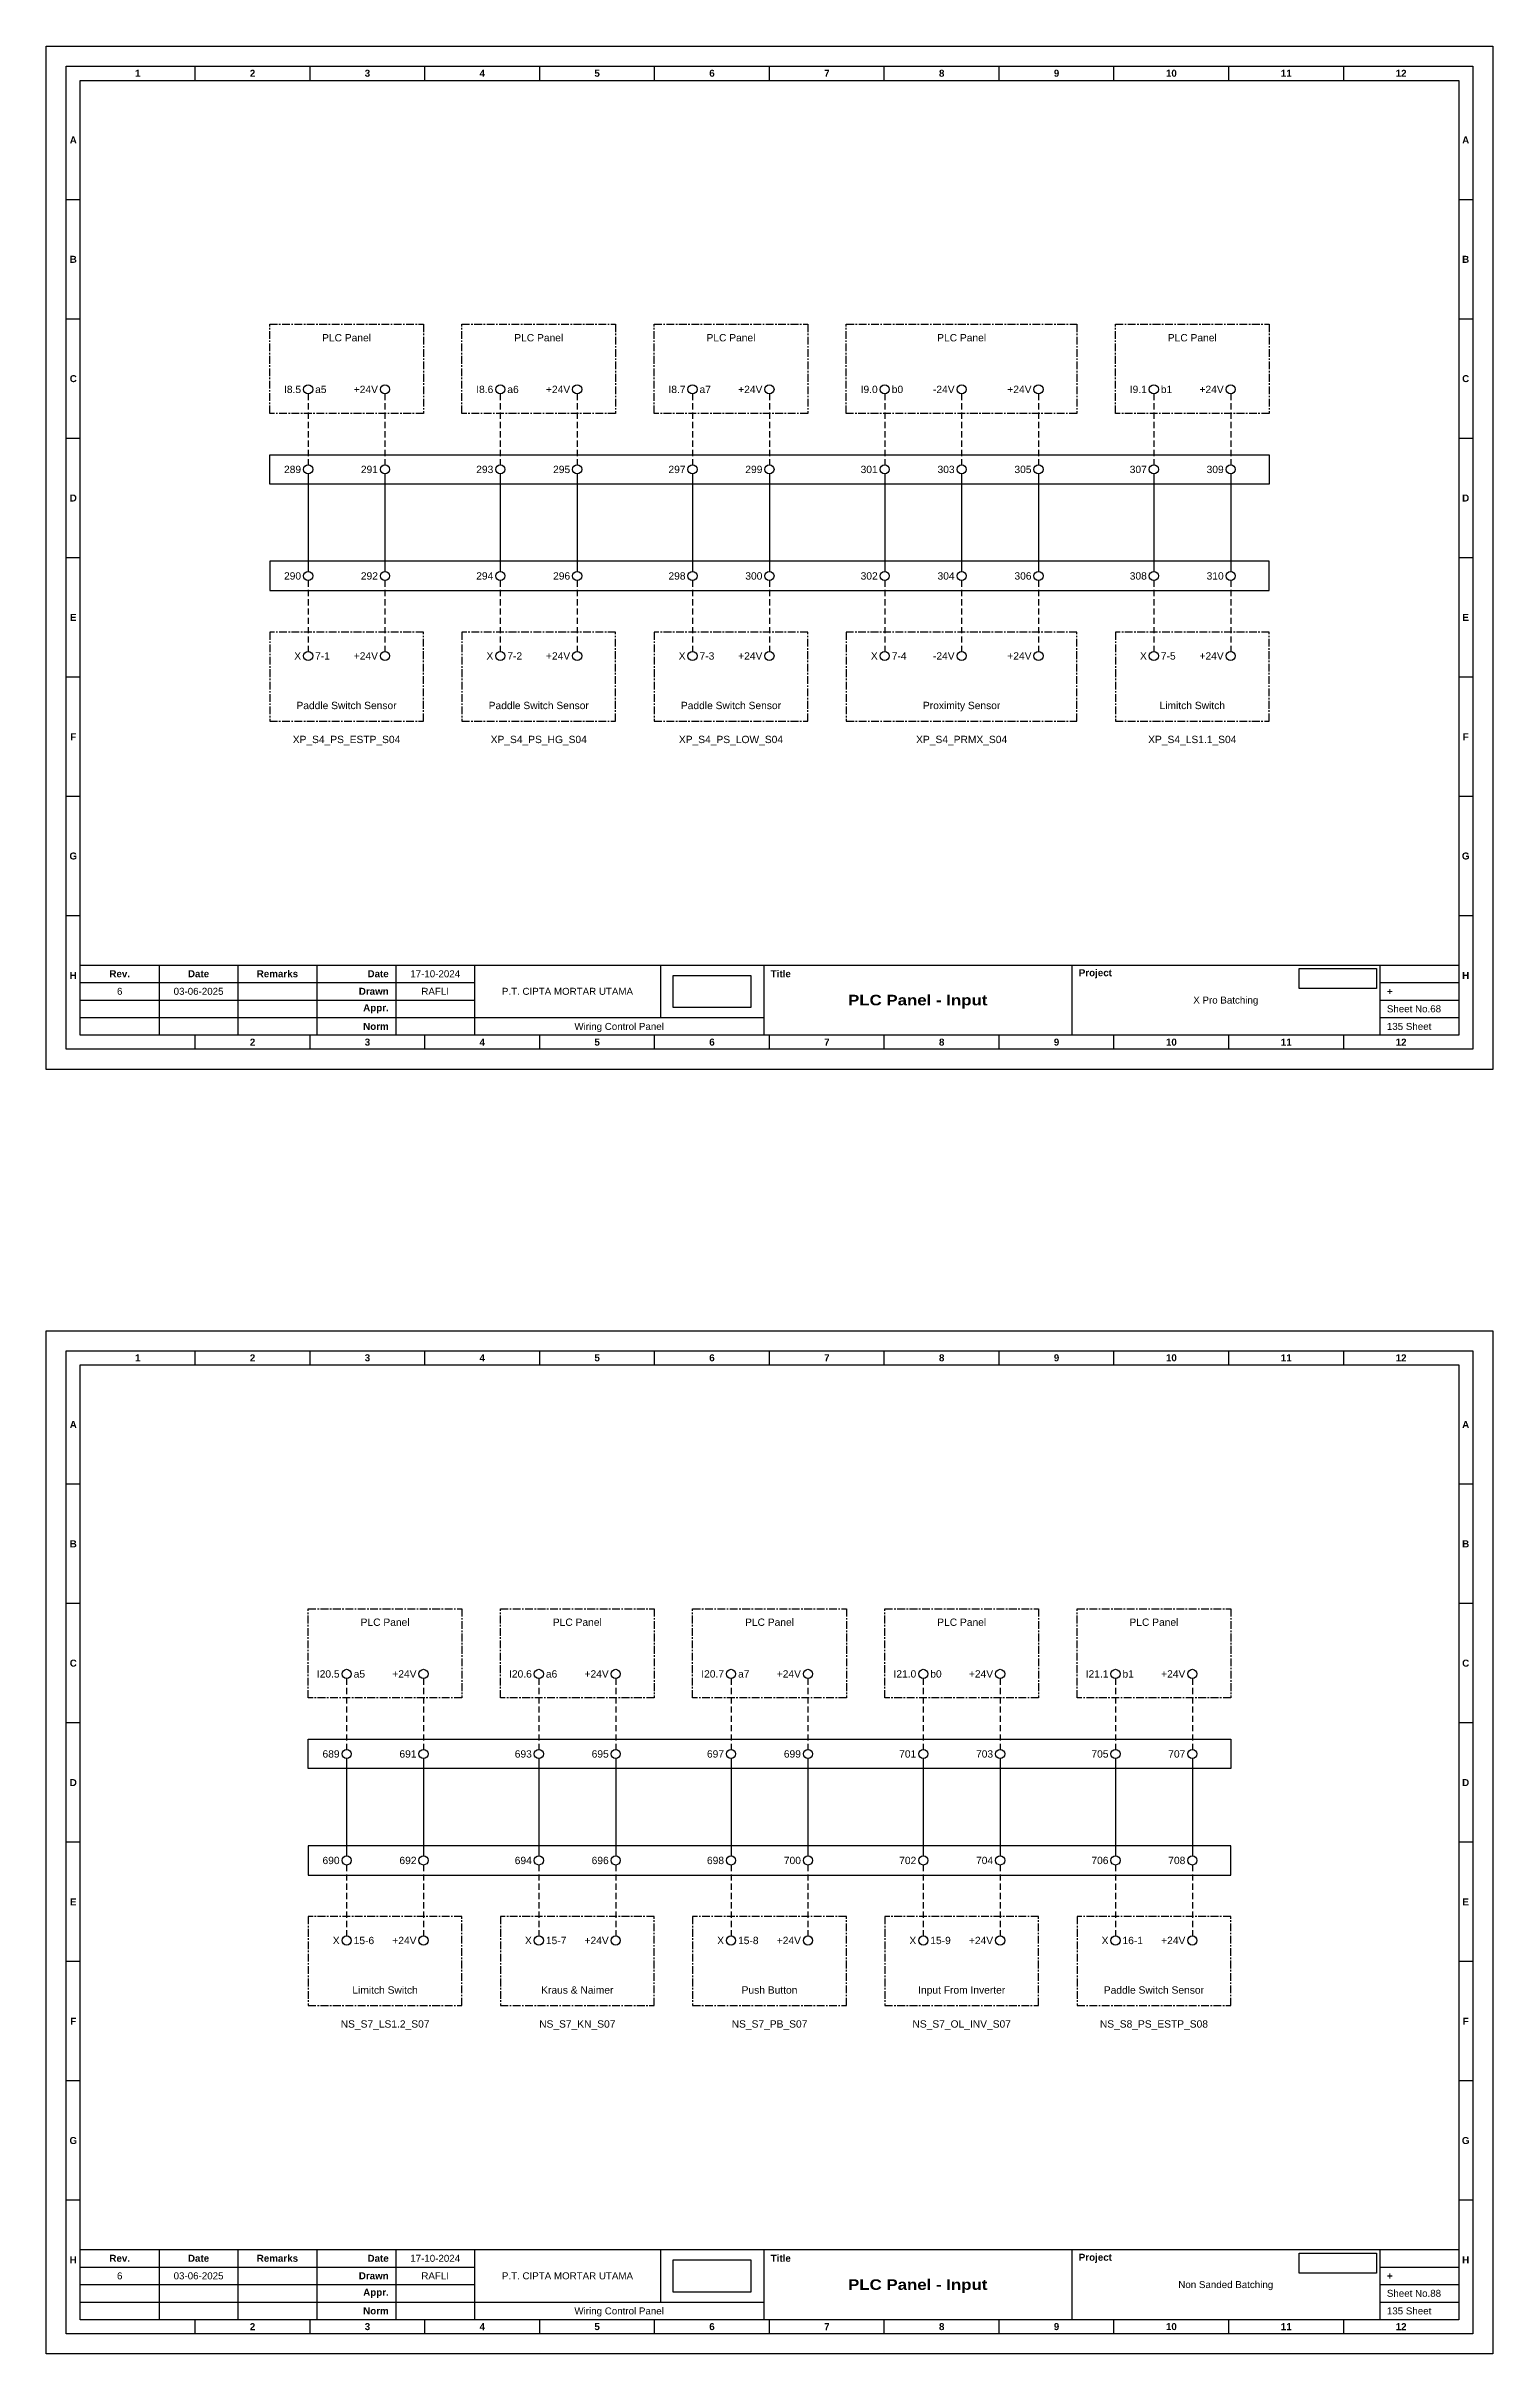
# Model space of a CAD drawing. Header units: millimetres. Extents: x 2277 to 9242, y 1004 to 1739.
# Drawn here: x 2628.3 to 2924.4, y 1003.8 to 1475.9 of the extents above; entities that cross this region are included whole.
import ezdxf
from ezdxf.enums import TextEntityAlignment as Align

# ---------------------------------------------------------------- set-up
doc = ezdxf.new("R2010")
doc.units = ezdxf.units.MM
doc.linetypes.add('CENTER', pattern=[50.8, 31.75, -6.35, 6.35, -6.35])
doc.linetypes.add('HIDDEN', pattern=[9.525, 6.35, -3.175])
doc.styles.add('Bold', font='ariblk.ttf', dxfattribs={"height": 25.4})
doc.styles.get("Standard").update_dxf_attribs({"font": 'arial.ttf'})
picture_1 = doc.add_image_def('image1.png', size_in_pixel=(2048, 847))
picture_2 = doc.add_image_def('image2.png', size_in_pixel=(2092, 542))

# ---------------------------------------------------------------- blocks, each defined once
blk = doc.blocks.new('KOP MU PROJECT')
at = {"color": 6, "ltscale": 50}
for p, q in [((27.74, 184.05), (27.74, 186.66)), ((49.13, 184.05), (49.13, 186.66)), ((70.51, 184.05), (70.51, 186.66)), ((91.89, 184.05), (91.89, 186.66)), ((113.27, 184.05), (113.27, 186.66)), ((134.66, 184.05), (134.66, 186.66)), ((156.04, 184.05), (156.04, 186.66)), ((177.42, 184.05), (177.42, 186.66)), ((198.8, 184.05), (198.8, 186.66)), ((220.19, 184.05), (220.19, 186.66)), ((241.57, 184.05), (241.57, 186.66)), ((6.36, 161.84), (3.75, 161.84)), ((265.59, 161.84), (262.98, 161.84)), ((6.36, 139.63), (3.75, 139.63)), ((265.59, 139.63), (262.98, 139.63)), ((6.36, 117.42), (3.75, 117.42)), ((265.59, 117.42), (262.98, 117.42)), ((6.36, 95.22), (3.75, 95.22)), ((265.59, 95.22), (262.98, 95.22)), ((6.36, 73.01), (3.75, 73.01)), ((265.59, 73.01), (262.98, 73.01)), ((6.36, 50.8), (3.75, 50.8)), ((265.59, 50.8), (262.98, 50.8)), ((6.36, 28.59), (3.75, 28.59)), ((265.59, 28.59), (262.98, 28.59)), ((27.74, 3.75), (27.74, 6.36)), ((49.13, 3.75), (49.13, 6.36)), ((70.51, 3.75), (70.51, 6.36)), ((91.89, 3.75), (91.89, 6.36)), ((113.27, 3.75), (113.27, 6.36)), ((134.66, 3.75), (134.66, 6.36)), ((156.04, 3.75), (156.04, 6.36)), ((177.42, 3.75), (177.42, 6.36)), ((198.8, 3.75), (198.8, 6.36)), ((220.19, 3.75), (220.19, 6.36)), ((241.57, 3.75), (241.57, 6.36))]:
    blk.add_line(p, q, dxfattribs=at)
at = {"ltscale": 50}
for p, q in [((6.36, 19.41), (262.98, 19.41)), ((21.04, 19.41), (21.04, 6.36)), ((35.72, 19.41), (35.72, 6.36)), ((50.41, 19.41), (50.41, 6.36)), ((65.09, 19.41), (65.09, 6.36)), ((79.77, 19.41), (79.77, 6.36)), ((114.35, 19.41), (114.35, 9.62)), ((133.6, 19.41), (133.6, 6.36)), ((190.95, 19.41), (190.95, 6.36)), ((248.3, 19.41), (248.3, 6.36)), ((6.36, 16.15), (79.77, 16.15)), ((6.36, 12.89), (79.77, 12.89)), ((248.3, 16.15), (262.98, 16.15)), ((248.3, 12.89), (262.98, 12.89)), ((6.36, 9.62), (133.6, 9.62)), ((248.3, 9.62), (262.98, 9.62))]:
    blk.add_line(p, q, dxfattribs=at)
at = {"color": 1, "ltscale": 50}
blk.add_lwpolyline([(269.34, 0), (0, 0), (0, 190.41), (269.34, 190.41)], close=True, dxfattribs=at)
at = {"color": 6, "ltscale": 50}
for points in [[(265.59, 3.75), (3.75, 3.75), (3.75, 186.66), (265.59, 186.66)], [(262.98, 6.36), (6.36, 6.36), (6.36, 184.05), (262.98, 184.05)]]:
    blk.add_lwpolyline(points, close=True, dxfattribs=at)
at = {"ltscale": 50, "char_height": 1.305, "attachment_point": 4}
for s, width, heights, insert in [('\\pxqc;{\\fArial|b1|i0|c0|p34;1}', 21.3825, [2.51], (6.36, 185.36)), ('\\pxqc;{\\fArial|b1|i0|c0|p34;2}', 21.3825, [2.51], (27.74, 185.36)), ('\\pxqc;{\\fArial|b1|i0|c0|p34;3}', 21.3825, [2.51], (49.13, 185.36)), ('\\pxqc;{\\fArial|b1|i0|c0|p34;4}', 21.3825, [2.51], (70.51, 185.36)), ('\\pxqc;{\\fArial|b1|i0|c0|p34;5}', 21.3825, [2.51], (91.89, 185.36)), ('\\pxqc;{\\fArial|b1|i0|c0|p34;6}', 21.3825, [2.51], (113.27, 185.36)), ('\\pxqc;{\\fArial|b1|i0|c0|p34;7}', 21.3825, [2.51], (134.66, 185.36)), ('\\pxqc;{\\fArial|b1|i0|c0|p34;8}', 21.3825, [2.51], (156.04, 185.36)), ('\\pxqc;{\\fArial|b1|i0|c0|p34;9}', 21.3825, [2.51], (177.42, 185.36)), ('\\pxqc;{\\fArial|b1|i0|c0|p34;10}', 21.3825, [2.51], (198.8, 185.36)), ('\\pxqc;{\\fArial|b1|i0|c0|p34;11}', 21.3825, [2.51], (220.19, 185.36)), ('\\pxqc;{\\fArial|b1|i0|c0|p34;12}', 21.3825, [2.51], (241.57, 185.36)), ('\\pxqc;{\\fArial|b1|i0|c0|p34;A}', 2.61, [2.51], (3.75, 172.95)), ('\\pxqc;{\\fArial|b1|i0|c0|p34;A}', 2.61, [2.51], (262.98, 172.95)), ('\\pxqc;{\\fArial|b1|i0|c0|p34;B}', 2.61, [2.51], (3.75, 150.74)), ('\\pxqc;{\\fArial|b1|i0|c0|p34;B}', 2.61, [2.51], (262.98, 150.74)), ('\\pxqc;{\\fArial|b1|i0|c0|p34;C}', 2.61, [2.51], (3.75, 128.53)), ('\\pxqc;{\\fArial|b1|i0|c0|p34;C}', 2.61, [2.51], (262.98, 128.53)), ('\\pxqc;{\\fArial|b1|i0|c0|p34;D}', 2.61, [2.51], (3.75, 106.32)), ('\\pxqc;{\\fArial|b1|i0|c0|p34;D}', 2.61, [2.51], (262.98, 106.32)), ('\\pxqc;{\\fArial|b1|i0|c0|p34;E}', 2.61, [2.51], (3.75, 84.11)), ('\\pxqc;{\\fArial|b1|i0|c0|p34;E}', 2.61, [2.51], (262.98, 84.11)), ('\\pxqc;{\\fArial|b1|i0|c0|p34;F}', 2.61, [2.51], (3.75, 61.9)), ('\\pxqc;{\\fArial|b1|i0|c0|p34;F}', 2.61, [2.51], (262.98, 61.9)), ('\\pxqc;{\\fArial|b1|i0|c0|p34;G}', 2.61, [2.51], (3.75, 39.69)), ('\\pxqc;{\\fArial|b1|i0|c0|p34;G}', 2.61, [2.51], (262.98, 39.69)), ('\\pxqc;{\\fArial|b1|i0|c0|p34;H}', 2.61, [2.51], (3.75, 17.47)), ('\\pxqc;{\\fArial|b1|i0|c0|p34;Rev.}', 14.6811, [2.88], (6.36, 17.78)), ('\\pxqc;{\\fArial|b1|i0|c0|p34;Date}', 14.6811, [2.88], (21.04, 17.78)), ('\\pxqc;{\\fArial|b1|i0|c0|p34;Remarks}', 14.6811, [2.88], (35.72, 17.78)), ('\\pxqr;{\\fArial|b1|i0|c0|p34;Date}', 13.3761, [2.88], (50.41, 17.78)), ('\\pxql;{\\fArial|b1|i0|c0|p34;Title}', 50.2419, [2.88], (134.9, 17.78)), ('\\pxql;{\\fArial|b1|i0|c0|p34;Project}', 50.2419, [2.88], (192.25, 17.78)), ('\\pxqc;{\\fArial|b1|i0|c0|p34;H}', 2.61, [2.51], (262.98, 17.47)), ('\\pxqr;{\\fArial|b1|i0|c0|p34;Drawn}', 13.3761, [2.88], (50.41, 14.52)), ('\\pxql;{\\fArial|b1|i0|c0|p34;+}', 14.6811, [2.88], (249.61, 14.52)), ('\\pxqr;{\\fArial|b1|i0|c0|p34;Appr.}', 13.3761, [2.88], (50.41, 11.26)), ('\\pxqr;{\\fArial|b1|i0|c0|p34;Norm}', 13.3761, [2.88], (50.41, 7.99)), ('\\pxqc;{\\fArial|b1|i0|c0|p34;2}', 21.3825, [2.51], (27.74, 5.06)), ('\\pxqc;{\\fArial|b1|i0|c0|p34;3}', 21.3825, [2.51], (49.13, 5.06)), ('\\pxqc;{\\fArial|b1|i0|c0|p34;4}', 21.3825, [2.51], (70.51, 5.06)), ('\\pxqc;{\\fArial|b1|i0|c0|p34;5}', 21.3825, [2.51], (91.89, 5.06)), ('\\pxqc;{\\fArial|b1|i0|c0|p34;6}', 21.3825, [2.51], (113.27, 5.06)), ('\\pxqc;{\\fArial|b1|i0|c0|p34;7}', 21.3825, [2.51], (134.66, 5.06)), ('\\pxqc;{\\fArial|b1|i0|c0|p34;8}', 21.3825, [2.51], (156.04, 5.06)), ('\\pxqc;{\\fArial|b1|i0|c0|p34;9}', 21.3825, [2.51], (177.42, 5.06)), ('\\pxqc;{\\fArial|b1|i0|c0|p34;10}', 21.3825, [2.51], (198.8, 5.06)), ('\\pxqc;{\\fArial|b1|i0|c0|p34;11}', 21.3825, [2.51], (220.19, 5.06)), ('\\pxqc;{\\fArial|b1|i0|c0|p34;12}', 21.3825, [2.51], (241.57, 5.06))]:
    blk.add_mtext_dynamic_manual_height_columns(s, width=width, gutter_width=0.0326, heights=heights, dxfattribs=dict(at, insert=insert))
at = {"ltscale": 50}
for tag, p in [('DATECREATED', (72.43, 17.78)), ('REV', (13.7, 14.52)), ('REVDATE', (28.38, 14.52)), ('REMARKS', (43.06, 14.52)), ('DRAWN', (72.43, 14.52)), ('COMPANY', (97.06, 14.52)), ('PROJECT', (219.62, 12.89)), ('NORM', (72.43, 7.99)), ('APPR', (72.43, 11.26)), ('DRAWINGCATEGORY', (106.68, 7.99)), ('DESCRIPTION', (162.27, 10.03))]:
    blk.add_attdef(tag, text='', height=1.3, dxfattribs=at).set_placement(p, align=Align.MIDDLE_CENTER)
at = {"ltscale": 50, "style": 'Bold'}
blk.add_attdef('TITLE', text='', height=1.96, dxfattribs=at).set_placement((162.27, 12.89), align=Align.MIDDLE_CENTER)
at = {"ltscale": 50}
for tag, p in [('TOTALSHEET', (249.61, 7.99)), ('SHEETNUMBER', (249.61, 11.26))]:
    blk.add_attdef(tag, text='', height=1.3, dxfattribs=at).set_placement(p, align=Align.MIDDLE_LEFT)
image = blk.add_image(picture_1, insert=(116.72, 11.48), size_in_units=(14.5, 6), dxfattribs=at)
image.dxf.flags = 15
image = blk.add_image(picture_2, insert=(233.29, 15.04), size_in_units=(14.36, 3.72), dxfattribs=at)
image.dxf.flags = 15

msp = doc.modelspace()

# ---------------------------------------------------------------- linework, layer by layer
at = {"linetype": 'HIDDEN', "ltscale": 0.2}
for p, q in [((2681.89, 1404.75), (2681.89, 1390.25)), ((2697.62, 1404.75), (2697.62, 1390.25)), ((2721.22, 1404.75), (2721.22, 1390.25)), ((2736.96, 1404.75), (2736.96, 1390.25)), ((2760.56, 1404.75), (2760.56, 1390.25)), ((2776.3, 1404.75), (2776.3, 1390.25)), ((2799.9, 1404.75), (2799.9, 1390.25)), ((2815.64, 1404.75), (2815.64, 1390.25)), ((2831.37, 1404.75), (2831.37, 1390.25)), ((2854.98, 1404.75), (2854.98, 1390.25)), ((2870.71, 1404.75), (2870.71, 1390.25)), ((2681.89, 1366.59), (2681.89, 1352.09)), ((2697.62, 1366.59), (2697.62, 1352.09)), ((2721.22, 1366.59), (2721.22, 1352.09)), ((2736.96, 1366.59), (2736.96, 1352.09)), ((2760.56, 1366.59), (2760.56, 1352.09)), ((2776.3, 1366.59), (2776.3, 1352.09)), ((2799.9, 1366.59), (2799.9, 1352.09)), ((2815.64, 1366.59), (2815.64, 1352.09)), ((2831.37, 1366.59), (2831.37, 1352.09)), ((2854.98, 1366.59), (2854.98, 1352.09)), ((2870.71, 1366.59), (2870.71, 1352.09)), ((2689.77, 1141.97), (2689.77, 1127.48)), ((2705.51, 1141.97), (2705.51, 1127.48)), ((2729.11, 1141.97), (2729.11, 1127.48)), ((2744.84, 1141.97), (2744.84, 1127.48)), ((2768.45, 1141.97), (2768.45, 1127.48)), ((2784.18, 1141.97), (2784.18, 1127.48)), ((2807.79, 1141.97), (2807.79, 1127.48)), ((2823.52, 1141.97), (2823.52, 1127.48)), ((2847.13, 1141.97), (2847.13, 1127.48)), ((2862.86, 1141.97), (2862.86, 1127.48)), ((2689.77, 1103.81), (2689.77, 1089.32)), ((2705.51, 1103.81), (2705.51, 1089.32)), ((2729.11, 1103.81), (2729.11, 1089.32)), ((2744.84, 1103.81), (2744.84, 1089.32)), ((2768.45, 1103.81), (2768.45, 1089.32)), ((2784.18, 1103.81), (2784.18, 1089.32)), ((2807.79, 1103.81), (2807.79, 1089.32)), ((2823.52, 1103.81), (2823.52, 1089.32)), ((2847.13, 1103.81), (2847.13, 1089.32)), ((2862.86, 1103.81), (2862.86, 1089.32))]:
    msp.add_line(p, q, dxfattribs=at)
at = {"ltscale": 0.2}
for p, q in [((2681.89, 1388.38), (2681.89, 1368.46)), ((2697.62, 1388.38), (2697.62, 1368.46)), ((2721.22, 1388.38), (2721.22, 1368.46)), ((2736.96, 1388.38), (2736.96, 1368.46)), ((2760.56, 1388.38), (2760.56, 1368.46)), ((2776.3, 1388.38), (2776.3, 1368.46)), ((2799.9, 1388.38), (2799.9, 1368.46)), ((2815.64, 1388.38), (2815.64, 1368.46)), ((2831.37, 1388.38), (2831.37, 1368.46)), ((2854.98, 1388.38), (2854.98, 1368.46)), ((2870.71, 1388.38), (2870.71, 1368.46)), ((2689.77, 1125.6), (2689.77, 1105.69)), ((2705.51, 1125.6), (2705.51, 1105.69)), ((2729.11, 1125.6), (2729.11, 1105.69)), ((2744.84, 1125.6), (2744.84, 1105.69)), ((2768.45, 1125.6), (2768.45, 1105.69)), ((2784.18, 1125.6), (2784.18, 1105.69)), ((2807.79, 1125.6), (2807.79, 1105.69)), ((2823.52, 1125.6), (2823.52, 1105.69)), ((2847.13, 1125.6), (2847.13, 1105.69)), ((2862.86, 1125.6), (2862.86, 1105.69))]:
    msp.add_line(p, q, dxfattribs=at)
at = {"linetype": 'CENTER', "ltscale": 0.05}
for points in [[(2674.02, 1419.01), (2705.49, 1419.01), (2705.49, 1400.79), (2674.02, 1400.79)], [(2713.36, 1419.01), (2744.83, 1419.01), (2744.83, 1400.79), (2713.36, 1400.79)], [(2752.7, 1419.01), (2784.17, 1419.01), (2784.17, 1400.79), (2752.7, 1400.79)], [(2792.03, 1419.01), (2839.24, 1419.01), (2839.24, 1400.79), (2792.03, 1400.79)], [(2847.11, 1419.01), (2878.58, 1419.01), (2878.58, 1400.79), (2847.11, 1400.79)], [(2674.02, 1337.83), (2705.49, 1337.83), (2705.49, 1356.05), (2674.02, 1356.05)], [(2713.36, 1337.83), (2744.83, 1337.83), (2744.83, 1356.05), (2713.36, 1356.05)], [(2752.7, 1337.83), (2784.17, 1337.83), (2784.17, 1356.05), (2752.7, 1356.05)], [(2792.03, 1337.83), (2839.24, 1337.83), (2839.24, 1356.05), (2792.03, 1356.05)], [(2847.11, 1337.83), (2878.58, 1337.83), (2878.58, 1356.05), (2847.11, 1356.05)], [(2681.9, 1156.24), (2713.37, 1156.24), (2713.37, 1138.01), (2681.9, 1138.01)], [(2721.24, 1156.24), (2752.71, 1156.24), (2752.71, 1138.01), (2721.24, 1138.01)], [(2760.58, 1156.24), (2792.05, 1156.24), (2792.05, 1138.01), (2760.58, 1138.01)], [(2799.92, 1156.24), (2831.39, 1156.24), (2831.39, 1138.01), (2799.92, 1138.01)], [(2839.26, 1156.24), (2870.73, 1156.24), (2870.73, 1138.01), (2839.26, 1138.01)], [(2681.9, 1075.05), (2713.37, 1075.05), (2713.37, 1093.28), (2681.9, 1093.28)], [(2721.24, 1075.05), (2752.71, 1075.05), (2752.71, 1093.28), (2721.24, 1093.28)], [(2760.58, 1075.05), (2792.05, 1075.05), (2792.05, 1093.28), (2760.58, 1093.28)], [(2799.92, 1075.05), (2831.39, 1075.05), (2831.39, 1093.28), (2799.92, 1093.28)], [(2839.26, 1075.05), (2870.73, 1075.05), (2870.73, 1093.28), (2839.26, 1093.28)]]:
    msp.add_lwpolyline(points, close=True, dxfattribs=at)
at = {"ltscale": 0.05}
for points in [[(2674.02, 1392.32), (2878.58, 1392.32), (2878.58, 1386.31), (2674.02, 1386.31)], [(2674.02, 1364.52), (2878.58, 1364.52), (2878.58, 1370.53), (2674.02, 1370.53)], [(2681.9, 1129.55), (2870.73, 1129.55), (2870.73, 1123.54), (2681.9, 1123.54)], [(2681.9, 1101.74), (2870.73, 1101.74), (2870.73, 1107.76), (2681.9, 1107.76)]]:
    msp.add_lwpolyline(points, close=True, dxfattribs=at)
for centre in [(2681.89, 1405.69), (2697.62, 1405.69), (2721.22, 1405.69), (2736.96, 1405.69), (2760.56, 1405.69), (2776.3, 1405.69), (2799.9, 1405.69), (2815.64, 1405.69), (2831.37, 1405.69), (2854.98, 1405.69), (2870.71, 1405.69), (2681.89, 1389.32), (2697.62, 1389.32), (2721.22, 1389.32), (2736.96, 1389.32), (2760.56, 1389.32), (2776.3, 1389.32), (2799.9, 1389.32), (2815.64, 1389.32), (2831.37, 1389.32), (2854.98, 1389.32), (2870.71, 1389.32), (2681.89, 1367.53), (2697.62, 1367.53), (2721.22, 1367.53), (2736.96, 1367.53), (2760.56, 1367.53), (2776.3, 1367.53), (2799.9, 1367.53), (2815.64, 1367.53), (2831.37, 1367.53), (2854.98, 1367.53), (2870.71, 1367.53), (2681.89, 1351.16), (2697.62, 1351.16), (2721.22, 1351.16), (2736.96, 1351.16), (2760.56, 1351.16), (2776.3, 1351.16), (2799.9, 1351.16), (2815.64, 1351.16), (2831.37, 1351.16), (2854.98, 1351.16), (2870.71, 1351.16), (2689.77, 1142.91), (2705.51, 1142.91), (2729.11, 1142.91), (2744.84, 1142.91), (2768.45, 1142.91), (2784.18, 1142.91), (2807.79, 1142.91), (2823.52, 1142.91), (2847.13, 1142.91), (2862.86, 1142.91), (2689.77, 1126.54), (2705.51, 1126.54), (2729.11, 1126.54), (2744.84, 1126.54), (2768.45, 1126.54), (2784.18, 1126.54), (2807.79, 1126.54), (2823.52, 1126.54), (2847.13, 1126.54), (2862.86, 1126.54), (2689.77, 1104.75), (2705.51, 1104.75), (2729.11, 1104.75), (2744.84, 1104.75), (2768.45, 1104.75), (2784.18, 1104.75), (2807.79, 1104.75), (2823.52, 1104.75), (2847.13, 1104.75), (2862.86, 1104.75), (2689.77, 1088.38), (2705.51, 1088.38), (2729.11, 1088.38), (2744.84, 1088.38), (2768.45, 1088.38), (2784.18, 1088.38), (2807.79, 1088.38), (2823.52, 1088.38), (2847.13, 1088.38), (2862.86, 1088.38)]:
    msp.add_circle(centre, 0.938)

# ---------------------------------------------------------------- block references
at = {"xscale": 1.099296583304004, "yscale": 1.099296583304004, "zscale": 1.099296583304004}
for p, values in [((2628.27, 1266.59), {'TITLE': 'PLC Panel - Input', 'PROJECT': 'X Pro Batching', 'COMPANY': 'P.T. CIPTA MORTAR UTAMA', 'DRAWINGCATEGORY': 'Wiring Control Panel', 'DRAWN': 'RAFLI', 'DATECREATED': '17-10-2024', 'REVDATE': '03-06-2025', 'REV': '6', 'SHEETNUMBER': 'Sheet No.68', 'TOTALSHEET': '135 Sheet'}), ((2628.27, 1003.81), {'TITLE': 'PLC Panel - Input', 'PROJECT': 'Non Sanded Batching', 'COMPANY': 'P.T. CIPTA MORTAR UTAMA', 'DRAWINGCATEGORY': 'Wiring Control Panel', 'DRAWN': 'RAFLI', 'DATECREATED': '17-10-2024', 'REVDATE': '03-06-2025', 'REV': '6', 'SHEETNUMBER': 'Sheet No.88', 'TOTALSHEET': '135 Sheet'})]:
    msp.add_blockref('KOP MU PROJECT', p, dxfattribs=at).add_auto_attribs(values)

# ---------------------------------------------------------------- texts
for s, p in [('PLC Panel', (2689.75, 1417.01)), ('PLC Panel', (2729.09, 1417.01)), ('PLC Panel', (2768.43, 1417.01)), ('PLC Panel', (2815.64, 1417.01)), ('PLC Panel', (2862.84, 1417.01)), ('XP_S4_PS_ESTP_S04', (2689.75, 1334.83)), ('XP_S4_PS_HG_S04', (2729.09, 1334.83)), ('XP_S4_PS_LOW_S04', (2768.43, 1334.83)), ('XP_S4_PRMX_S04', (2815.64, 1334.83)), ('XP_S4_LS1.1_S04', (2862.84, 1334.83)), ('PLC Panel', (2697.64, 1154.24)), ('PLC Panel', (2736.98, 1154.24)), ('PLC Panel', (2776.32, 1154.24)), ('PLC Panel', (2815.65, 1154.24)), ('PLC Panel', (2854.99, 1154.24)), ('NS_S7_LS1.2_S07', (2697.64, 1072.05)), ('NS_S7_KN_S07', (2736.98, 1072.05)), ('NS_S7_PB_S07', (2776.32, 1072.05)), ('NS_S7_OL_INV_S07', (2815.65, 1072.05)), ('NS_S8_PS_ESTP_S08', (2854.99, 1072.05))]:
    msp.add_text(s, height=1.5).set_placement(p, align=Align.TOP_CENTER)
for s, p in [('I8.5', (2680.45, 1405.69)), ('+24V', (2696.18, 1405.69)), ('I8.6', (2719.79, 1405.69)), ('+24V', (2735.52, 1405.69)), ('I8.7', (2759.13, 1405.69)), ('+24V', (2774.86, 1405.69)), ('I9.0', (2798.46, 1405.69)), ('-24V', (2814.2, 1405.69)), ('+24V', (2829.94, 1405.69)), ('I9.1', (2853.54, 1405.69)), ('+24V', (2869.27, 1405.69)), ('289', (2680.45, 1389.32)), ('291', (2696.18, 1389.32)), ('293', (2719.79, 1389.32)), ('295', (2735.52, 1389.32)), ('297', (2759.13, 1389.32)), ('299', (2774.86, 1389.32)), ('301', (2798.46, 1389.32)), ('303', (2814.2, 1389.32)), ('305', (2829.94, 1389.32)), ('307', (2853.54, 1389.32)), ('309', (2869.27, 1389.32)), ('290', (2680.45, 1367.53)), ('292', (2696.18, 1367.53)), ('294', (2719.79, 1367.53)), ('296', (2735.52, 1367.53)), ('298', (2759.13, 1367.53)), ('300', (2774.86, 1367.53)), ('302', (2798.46, 1367.53)), ('304', (2814.2, 1367.53)), ('306', (2829.94, 1367.53)), ('308', (2853.54, 1367.53)), ('310', (2869.27, 1367.53)), ('X', (2680.45, 1351.16)), ('+24V', (2696.18, 1351.16)), ('X', (2719.79, 1351.16)), ('+24V', (2735.52, 1351.16)), ('X', (2759.13, 1351.16)), ('+24V', (2774.86, 1351.16)), ('X', (2798.46, 1351.16)), ('-24V', (2814.2, 1351.16)), ('+24V', (2829.94, 1351.16)), ('X', (2853.54, 1351.16)), ('+24V', (2869.27, 1351.16)), ('I20.5', (2688.33, 1142.91)), ('+24V', (2704.07, 1142.91)), ('I20.6', (2727.67, 1142.91)), ('+24V', (2743.41, 1142.91)), ('I20.7', (2767.01, 1142.91)), ('+24V', (2782.75, 1142.91)), ('I21.0', (2806.35, 1142.91)), ('+24V', (2822.08, 1142.91)), ('I21.1', (2845.69, 1142.91)), ('+24V', (2861.42, 1142.91)), ('689', (2688.33, 1126.54)), ('691', (2704.07, 1126.54)), ('693', (2727.67, 1126.54)), ('695', (2743.41, 1126.54)), ('697', (2767.01, 1126.54)), ('699', (2782.75, 1126.54)), ('701', (2806.35, 1126.54)), ('703', (2822.08, 1126.54)), ('705', (2845.69, 1126.54)), ('707', (2861.42, 1126.54)), ('690', (2688.33, 1104.75)), ('692', (2704.07, 1104.75)), ('694', (2727.67, 1104.75)), ('696', (2743.41, 1104.75)), ('698', (2767.01, 1104.75)), ('700', (2782.75, 1104.75)), ('702', (2806.35, 1104.75)), ('704', (2822.08, 1104.75)), ('706', (2845.69, 1104.75)), ('708', (2861.42, 1104.75)), ('X', (2688.33, 1088.38)), ('+24V', (2704.07, 1088.38)), ('X', (2727.67, 1088.38)), ('+24V', (2743.41, 1088.38)), ('X', (2767.01, 1088.38)), ('+24V', (2782.75, 1088.38)), ('X', (2806.35, 1088.38)), ('+24V', (2822.08, 1088.38)), ('X', (2845.69, 1088.38)), ('+24V', (2861.42, 1088.38))]:
    msp.add_text(s, height=1.5).set_placement(p, align=Align.MIDDLE_RIGHT)
for s, p in [('a5', (2683.32, 1405.69)), ('a6', (2722.66, 1405.69)), ('a7', (2762, 1405.69)), ('b0', (2801.34, 1405.69)), ('b1', (2856.41, 1405.69)), ('7-1', (2683.32, 1351.16)), ('7-2', (2722.66, 1351.16)), ('7-3', (2762, 1351.16)), ('7-4', (2801.34, 1351.16)), ('7-5', (2856.41, 1351.16)), ('a5', (2691.21, 1142.91)), ('a6', (2730.55, 1142.91)), ('a7', (2769.88, 1142.91)), ('b0', (2809.22, 1142.91)), ('b1', (2848.56, 1142.91)), ('15-6', (2691.21, 1088.38)), ('15-7', (2730.55, 1088.38)), ('15-8', (2769.88, 1088.38)), ('15-9', (2809.22, 1088.38)), ('16-1', (2848.56, 1088.38))]:
    msp.add_text(s, height=1.5).set_placement(p, align=Align.MIDDLE_LEFT)
for s, p in [('Paddle Switch Sensor', (2689.75, 1339.83)), ('Paddle Switch Sensor', (2729.09, 1339.83)), ('Paddle Switch Sensor', (2768.43, 1339.83)), ('Proximity Sensor', (2815.64, 1339.83)), ('Limitch Switch', (2862.84, 1339.83)), ('Limitch Switch', (2697.64, 1077.05)), ('Kraus & Naimer', (2736.98, 1077.05)), ('Push Button', (2776.32, 1077.05)), ('Input From Inverter', (2815.65, 1077.05)), ('Paddle Switch Sensor', (2854.99, 1077.05))]:
    msp.add_text(s, height=1.5).set_placement(p, align=Align.BOTTOM_CENTER)

doc.saveas('drawing.dxf')
